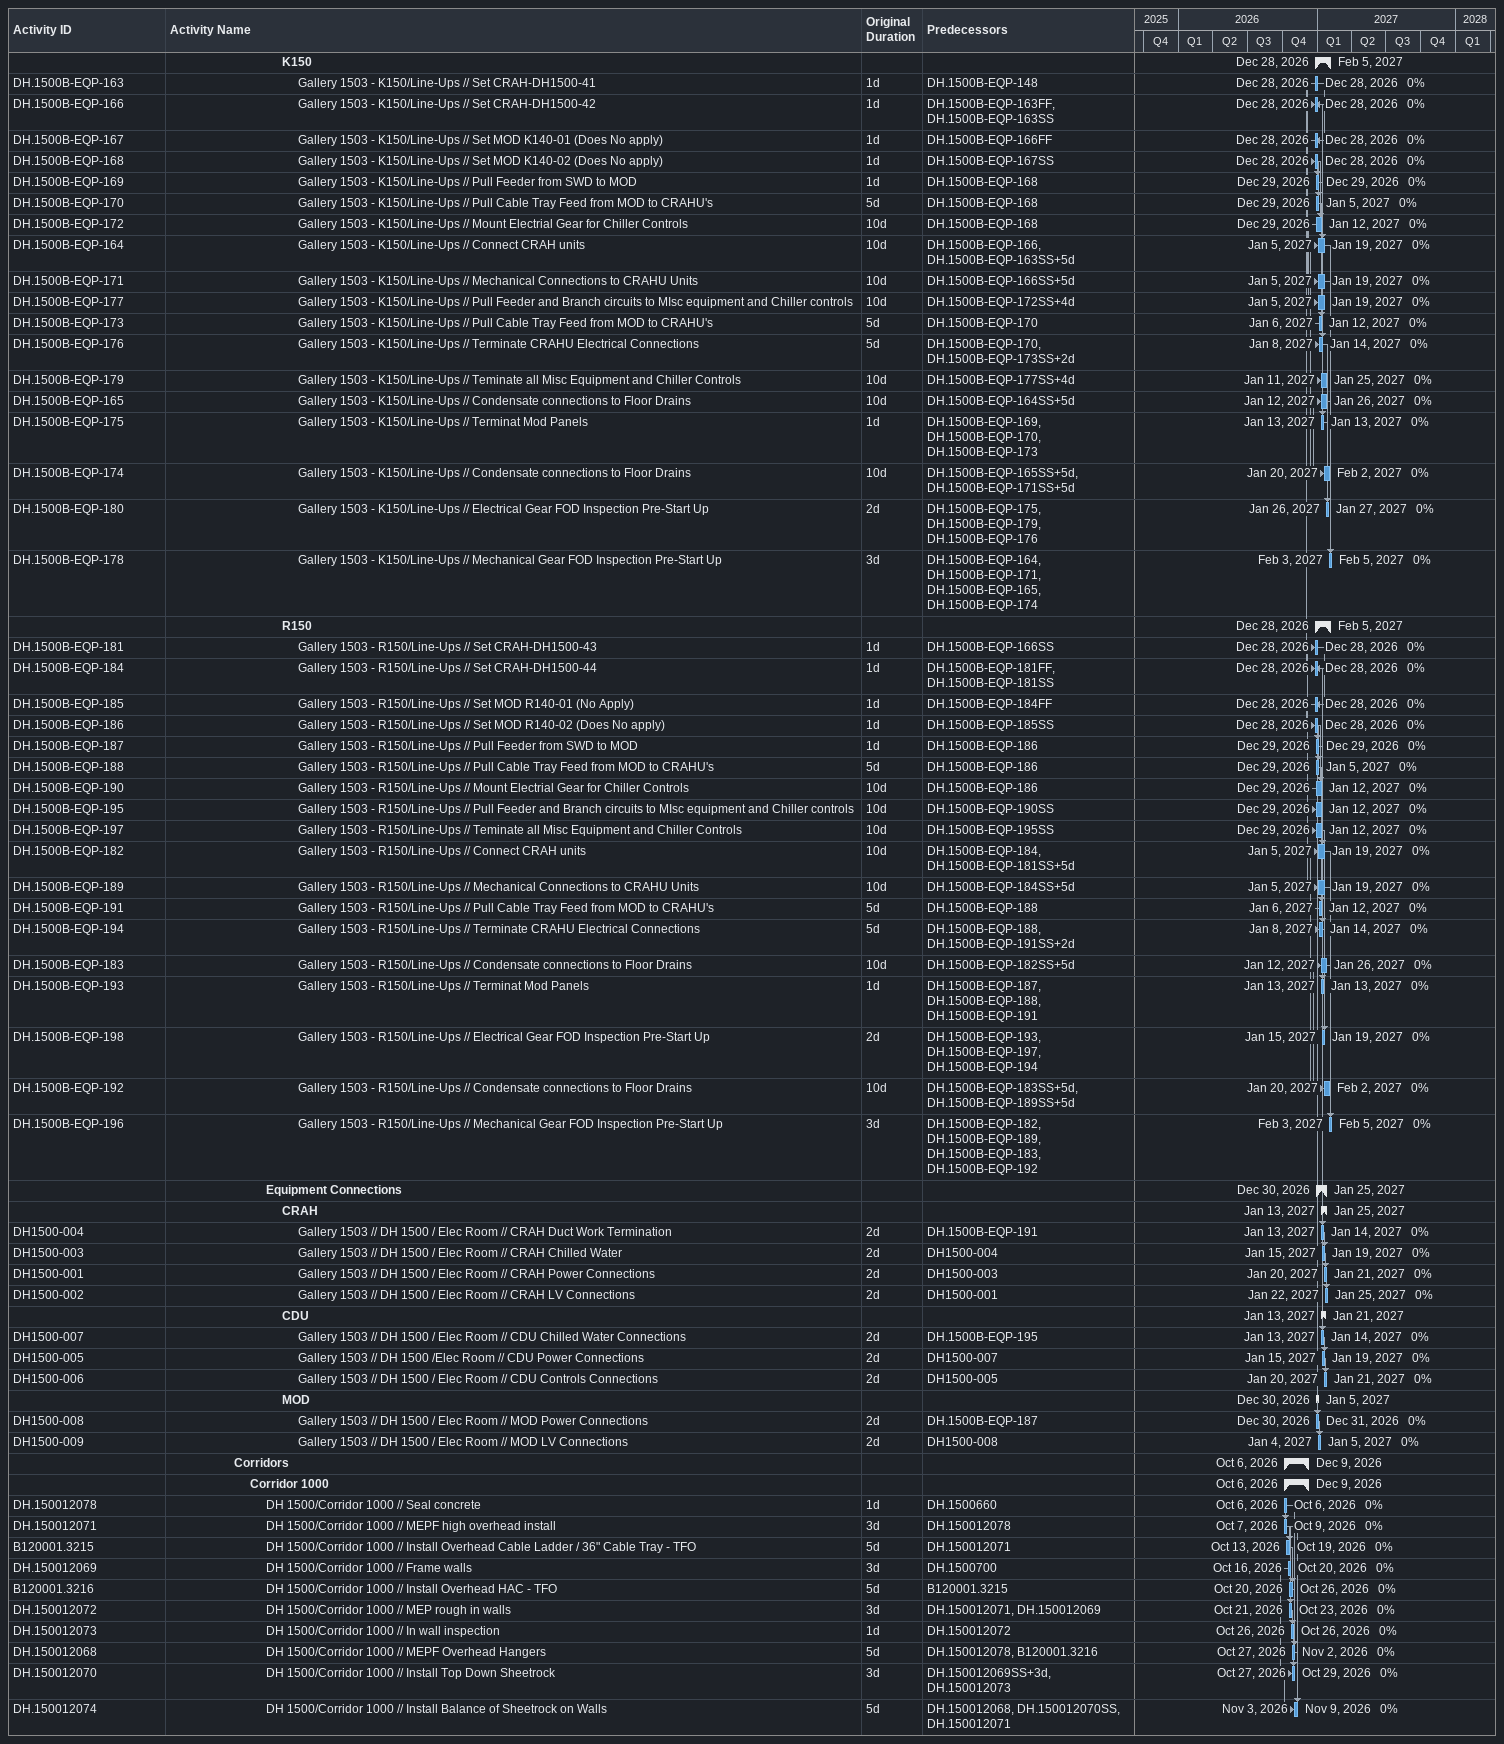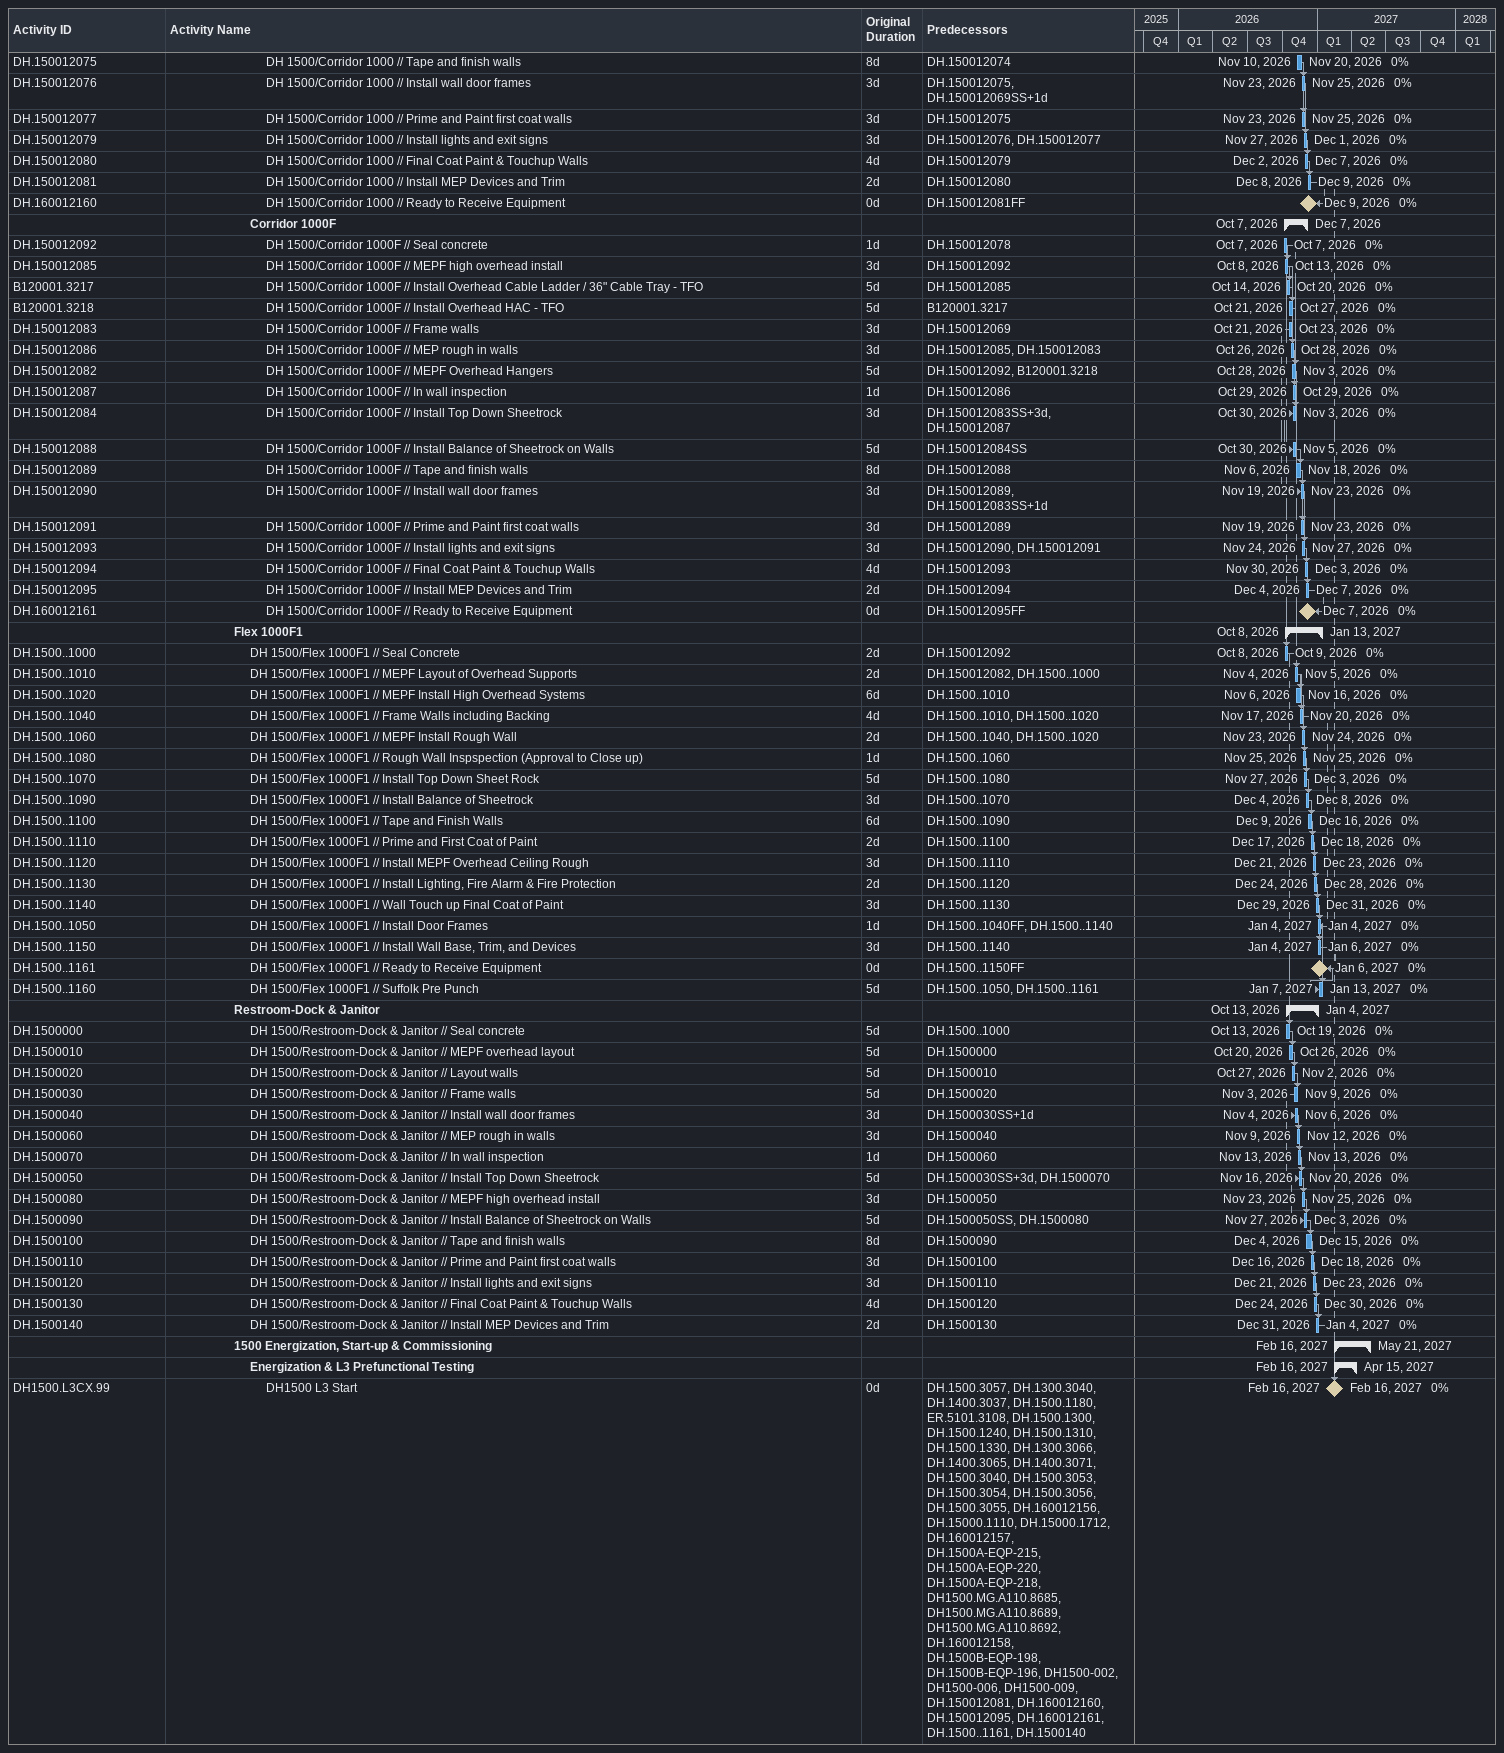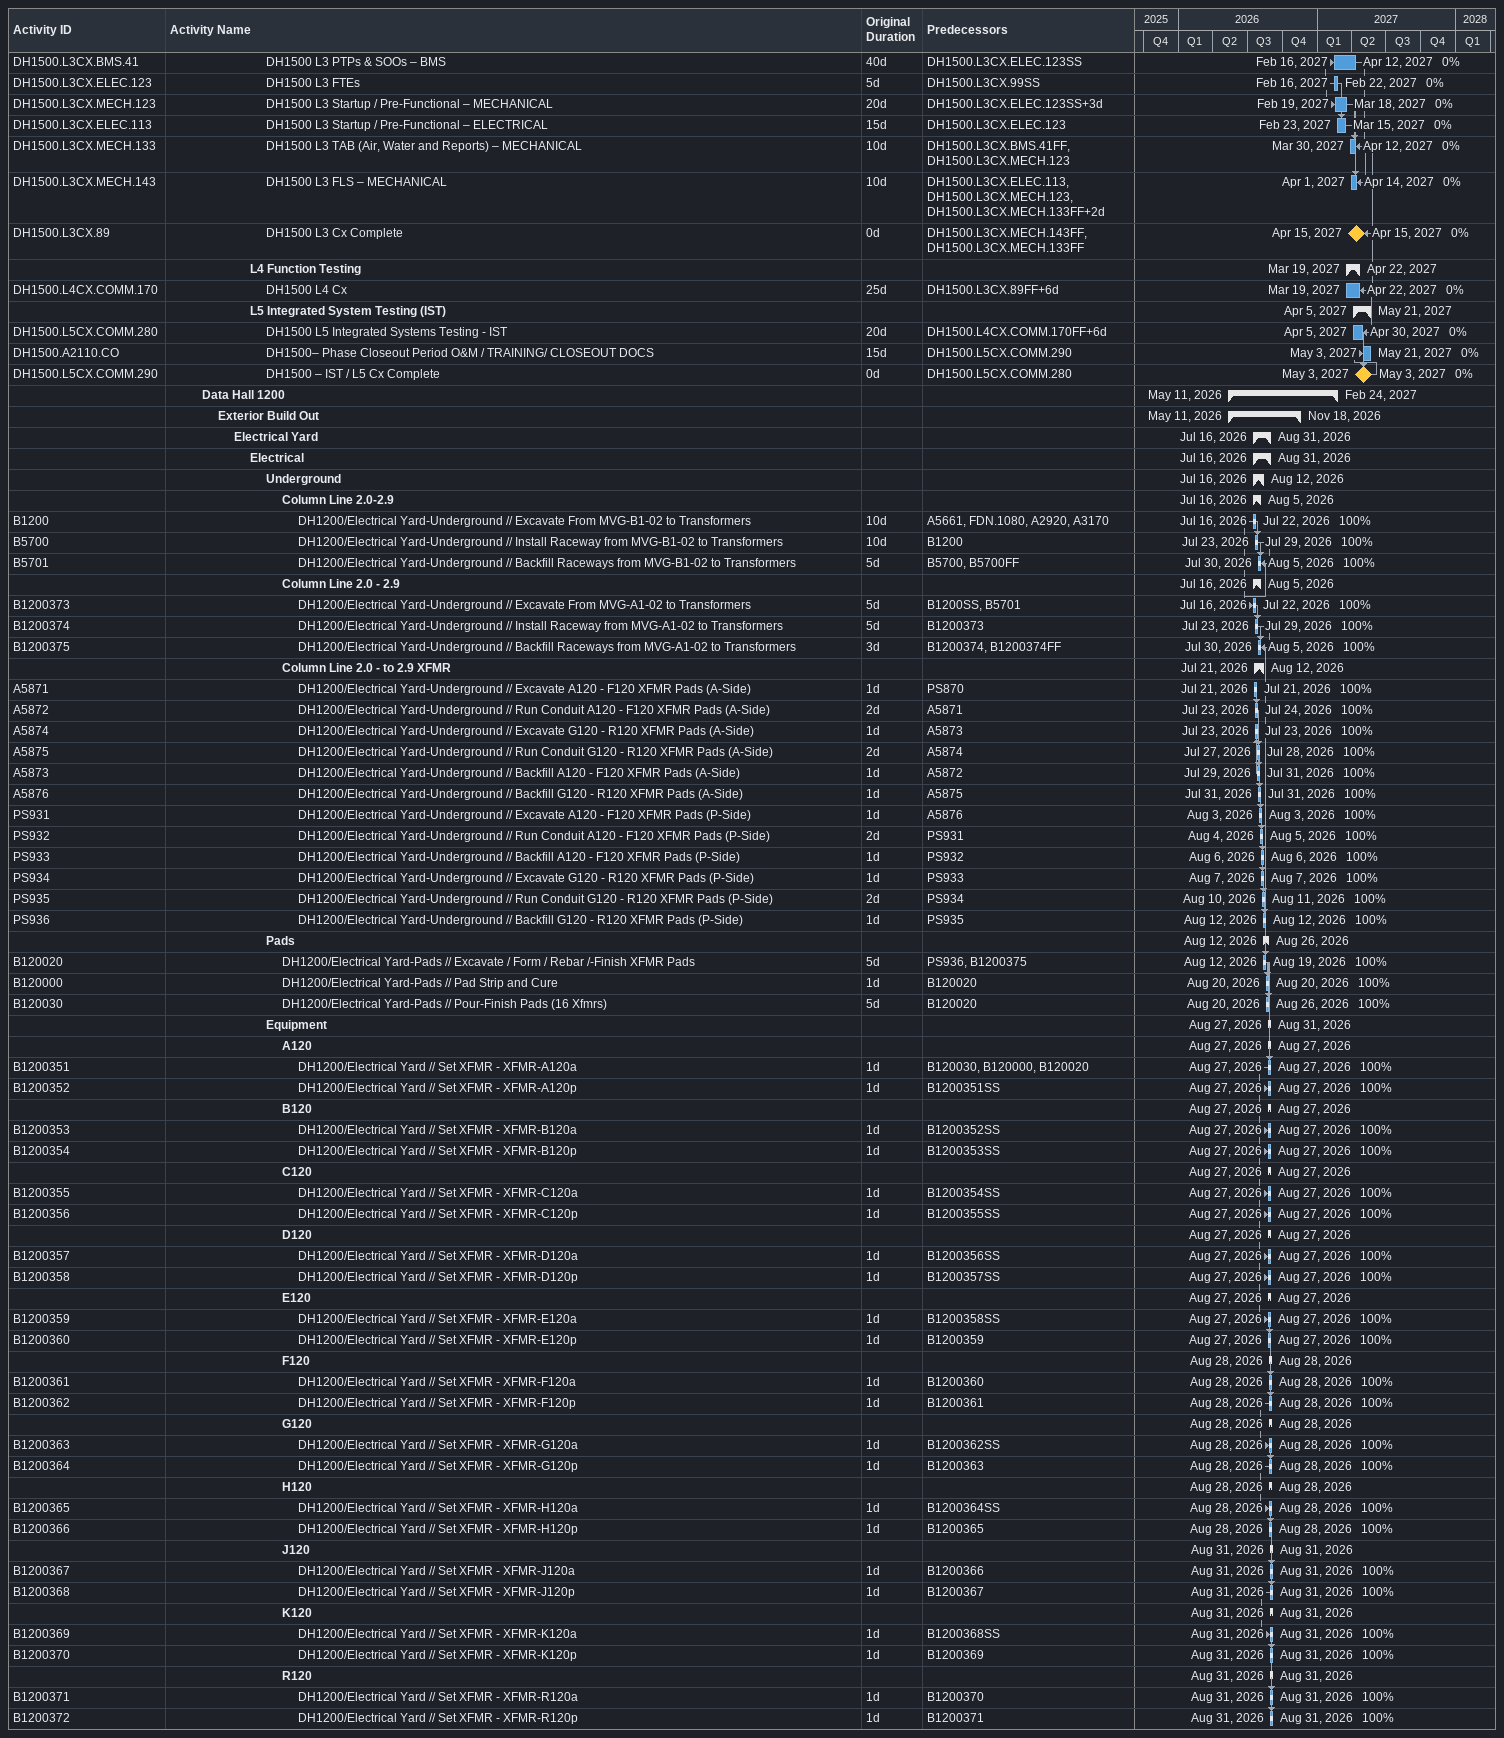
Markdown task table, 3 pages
| ID | Level | Task | Original duration | Start | Finish | Predecessors | % complete |
|---|---|---|---|---|---|---|---|
|  | 8 | **K150** |  | 2026-12-28 | 2027-02-05 |  |  |
| DH.1500B-EQP-163 | 9 | Gallery 1503 - K150/Line-Ups // Set CRAH-DH1500-41 | 1d | 2026-12-28 | 2026-12-28 | DH.1500B-EQP-148 | 0 |
| DH.1500B-EQP-166 | 9 | Gallery 1503 - K150/Line-Ups // Set CRAH-DH1500-42 | 1d | 2026-12-28 | 2026-12-28 | DH.1500B-EQP-163FF, DH.1500B-EQP-163SS | 0 |
| DH.1500B-EQP-167 | 9 | Gallery 1503 - K150/Line-Ups // Set MOD K140-01 (Does No apply) | 1d | 2026-12-28 | 2026-12-28 | DH.1500B-EQP-166FF | 0 |
| DH.1500B-EQP-168 | 9 | Gallery 1503 - K150/Line-Ups // Set MOD K140-02 (Does No apply) | 1d | 2026-12-28 | 2026-12-28 | DH.1500B-EQP-167SS | 0 |
| DH.1500B-EQP-169 | 9 | Gallery 1503 - K150/Line-Ups // Pull Feeder from SWD to MOD | 1d | 2026-12-29 | 2026-12-29 | DH.1500B-EQP-168 | 0 |
| DH.1500B-EQP-170 | 9 | Gallery 1503 - K150/Line-Ups // Pull Cable Tray Feed from MOD to CRAHU's | 5d | 2026-12-29 | 2027-01-05 | DH.1500B-EQP-168 | 0 |
| DH.1500B-EQP-172 | 9 | Gallery 1503 - K150/Line-Ups // Mount Electrial Gear for Chiller Controls | 10d | 2026-12-29 | 2027-01-12 | DH.1500B-EQP-168 | 0 |
| DH.1500B-EQP-164 | 9 | Gallery 1503 - K150/Line-Ups // Connect CRAH units | 10d | 2027-01-05 | 2027-01-19 | DH.1500B-EQP-166, DH.1500B-EQP-163SS+5d | 0 |
| DH.1500B-EQP-171 | 9 | Gallery 1503 - K150/Line-Ups // Mechanical Connections to CRAHU Units | 10d | 2027-01-05 | 2027-01-19 | DH.1500B-EQP-166SS+5d | 0 |
| DH.1500B-EQP-177 | 9 | Gallery 1503 - K150/Line-Ups // Pull Feeder and Branch circuits to MIsc equipment and Chiller controls | 10d | 2027-01-05 | 2027-01-19 | DH.1500B-EQP-172SS+4d | 0 |
| DH.1500B-EQP-173 | 9 | Gallery 1503 - K150/Line-Ups // Pull Cable Tray Feed from MOD to CRAHU's | 5d | 2027-01-06 | 2027-01-12 | DH.1500B-EQP-170 | 0 |
| DH.1500B-EQP-176 | 9 | Gallery 1503 - K150/Line-Ups // Terminate CRAHU Electrical Connections | 5d | 2027-01-08 | 2027-01-14 | DH.1500B-EQP-170, DH.1500B-EQP-173SS+2d | 0 |
| DH.1500B-EQP-179 | 9 | Gallery 1503 - K150/Line-Ups // Teminate all Misc Equipment and Chiller Controls | 10d | 2027-01-11 | 2027-01-25 | DH.1500B-EQP-177SS+4d | 0 |
| DH.1500B-EQP-165 | 9 | Gallery 1503 - K150/Line-Ups // Condensate connections to Floor Drains | 10d | 2027-01-12 | 2027-01-26 | DH.1500B-EQP-164SS+5d | 0 |
| DH.1500B-EQP-175 | 9 | Gallery 1503 - K150/Line-Ups // Terminat Mod Panels | 1d | 2027-01-13 | 2027-01-13 | DH.1500B-EQP-169, DH.1500B-EQP-170, DH.1500B-EQP-173 | 0 |
| DH.1500B-EQP-174 | 9 | Gallery 1503 - K150/Line-Ups // Condensate connections to Floor Drains | 10d | 2027-01-20 | 2027-02-02 | DH.1500B-EQP-165SS+5d, DH.1500B-EQP-171SS+5d | 0 |
| DH.1500B-EQP-180 | 9 | Gallery 1503 - K150/Line-Ups // Electrical Gear FOD Inspection Pre-Start Up | 2d | 2027-01-26 | 2027-01-27 | DH.1500B-EQP-175, DH.1500B-EQP-179, DH.1500B-EQP-176 | 0 |
| DH.1500B-EQP-178 | 9 | Gallery 1503 - K150/Line-Ups // Mechanical Gear FOD Inspection Pre-Start Up | 3d | 2027-02-03 | 2027-02-05 | DH.1500B-EQP-164, DH.1500B-EQP-171, DH.1500B-EQP-165, DH.1500B-EQP-174 | 0 |
|  | 8 | **R150** |  | 2026-12-28 | 2027-02-05 |  |  |
| DH.1500B-EQP-181 | 9 | Gallery 1503 - R150/Line-Ups // Set CRAH-DH1500-43 | 1d | 2026-12-28 | 2026-12-28 | DH.1500B-EQP-166SS | 0 |
| DH.1500B-EQP-184 | 9 | Gallery 1503 - R150/Line-Ups // Set CRAH-DH1500-44 | 1d | 2026-12-28 | 2026-12-28 | DH.1500B-EQP-181FF, DH.1500B-EQP-181SS | 0 |
| DH.1500B-EQP-185 | 9 | Gallery 1503 - R150/Line-Ups // Set MOD R140-01 (No Apply) | 1d | 2026-12-28 | 2026-12-28 | DH.1500B-EQP-184FF | 0 |
| DH.1500B-EQP-186 | 9 | Gallery 1503 - R150/Line-Ups // Set MOD R140-02 (Does No apply) | 1d | 2026-12-28 | 2026-12-28 | DH.1500B-EQP-185SS | 0 |
| DH.1500B-EQP-187 | 9 | Gallery 1503 - R150/Line-Ups // Pull Feeder from SWD to MOD | 1d | 2026-12-29 | 2026-12-29 | DH.1500B-EQP-186 | 0 |
| DH.1500B-EQP-188 | 9 | Gallery 1503 - R150/Line-Ups // Pull Cable Tray Feed from MOD to CRAHU's | 5d | 2026-12-29 | 2027-01-05 | DH.1500B-EQP-186 | 0 |
| DH.1500B-EQP-190 | 9 | Gallery 1503 - R150/Line-Ups // Mount Electrial Gear for Chiller Controls | 10d | 2026-12-29 | 2027-01-12 | DH.1500B-EQP-186 | 0 |
| DH.1500B-EQP-195 | 9 | Gallery 1503 - R150/Line-Ups // Pull Feeder and Branch circuits to MIsc equipment and Chiller controls | 10d | 2026-12-29 | 2027-01-12 | DH.1500B-EQP-190SS | 0 |
| DH.1500B-EQP-197 | 9 | Gallery 1503 - R150/Line-Ups // Teminate all Misc Equipment and Chiller Controls | 10d | 2026-12-29 | 2027-01-12 | DH.1500B-EQP-195SS | 0 |
| DH.1500B-EQP-182 | 9 | Gallery 1503 - R150/Line-Ups // Connect CRAH units | 10d | 2027-01-05 | 2027-01-19 | DH.1500B-EQP-184, DH.1500B-EQP-181SS+5d | 0 |
| DH.1500B-EQP-189 | 9 | Gallery 1503 - R150/Line-Ups // Mechanical Connections to CRAHU Units | 10d | 2027-01-05 | 2027-01-19 | DH.1500B-EQP-184SS+5d | 0 |
| DH.1500B-EQP-191 | 9 | Gallery 1503 - R150/Line-Ups // Pull Cable Tray Feed from MOD to CRAHU's | 5d | 2027-01-06 | 2027-01-12 | DH.1500B-EQP-188 | 0 |
| DH.1500B-EQP-194 | 9 | Gallery 1503 - R150/Line-Ups // Terminate CRAHU Electrical Connections | 5d | 2027-01-08 | 2027-01-14 | DH.1500B-EQP-188, DH.1500B-EQP-191SS+2d | 0 |
| DH.1500B-EQP-183 | 9 | Gallery 1503 - R150/Line-Ups // Condensate connections to Floor Drains | 10d | 2027-01-12 | 2027-01-26 | DH.1500B-EQP-182SS+5d | 0 |
| DH.1500B-EQP-193 | 9 | Gallery 1503 - R150/Line-Ups // Terminat Mod Panels | 1d | 2027-01-13 | 2027-01-13 | DH.1500B-EQP-187, DH.1500B-EQP-188, DH.1500B-EQP-191 | 0 |
| DH.1500B-EQP-198 | 9 | Gallery 1503 - R150/Line-Ups // Electrical Gear FOD Inspection Pre-Start Up | 2d | 2027-01-15 | 2027-01-19 | DH.1500B-EQP-193, DH.1500B-EQP-197, DH.1500B-EQP-194 | 0 |
| DH.1500B-EQP-192 | 9 | Gallery 1503 - R150/Line-Ups // Condensate connections to Floor Drains | 10d | 2027-01-20 | 2027-02-02 | DH.1500B-EQP-183SS+5d, DH.1500B-EQP-189SS+5d | 0 |
| DH.1500B-EQP-196 | 9 | Gallery 1503 - R150/Line-Ups // Mechanical Gear FOD Inspection Pre-Start Up | 3d | 2027-02-03 | 2027-02-05 | DH.1500B-EQP-182, DH.1500B-EQP-189, DH.1500B-EQP-183, DH.1500B-EQP-192 | 0 |
|  | 7 | **Equipment Connections** |  | 2026-12-30 | 2027-01-25 |  |  |
|  | 8 | **CRAH** |  | 2027-01-13 | 2027-01-25 |  |  |
| DH1500-004 | 9 | Gallery 1503 // DH 1500 / Elec Room // CRAH Duct Work Termination | 2d | 2027-01-13 | 2027-01-14 | DH.1500B-EQP-191 | 0 |
| DH1500-003 | 9 | Gallery 1503 // DH 1500 / Elec Room // CRAH Chilled Water | 2d | 2027-01-15 | 2027-01-19 | DH1500-004 | 0 |
| DH1500-001 | 9 | Gallery 1503 // DH 1500 / Elec Room // CRAH Power Connections | 2d | 2027-01-20 | 2027-01-21 | DH1500-003 | 0 |
| DH1500-002 | 9 | Gallery 1503 // DH 1500 / Elec Room // CRAH LV Connections | 2d | 2027-01-22 | 2027-01-25 | DH1500-001 | 0 |
|  | 8 | **CDU** |  | 2027-01-13 | 2027-01-21 |  |  |
| DH1500-007 | 9 | Gallery 1503 // DH 1500 / Elec Room // CDU Chilled Water Connections | 2d | 2027-01-13 | 2027-01-14 | DH.1500B-EQP-195 | 0 |
| DH1500-005 | 9 | Gallery 1503 // DH 1500 /Elec Room // CDU Power Connections | 2d | 2027-01-15 | 2027-01-19 | DH1500-007 | 0 |
| DH1500-006 | 9 | Gallery 1503 // DH 1500 / Elec Room // CDU Controls Connections | 2d | 2027-01-20 | 2027-01-21 | DH1500-005 | 0 |
|  | 8 | **MOD** |  | 2026-12-30 | 2027-01-05 |  |  |
| DH1500-008 | 9 | Gallery 1503 // DH 1500 / Elec Room // MOD Power Connections | 2d | 2026-12-30 | 2026-12-31 | DH.1500B-EQP-187 | 0 |
| DH1500-009 | 9 | Gallery 1503 // DH 1500 / Elec Room // MOD LV Connections | 2d | 2027-01-04 | 2027-01-05 | DH1500-008 | 0 |
|  | 5 | **Corridors** |  | 2026-10-06 | 2026-12-09 |  |  |
|  | 6 | **Corridor 1000** |  | 2026-10-06 | 2026-12-09 |  |  |
| DH.150012078 | 7 | DH 1500/Corridor 1000 // Seal concrete | 1d | 2026-10-06 | 2026-10-06 | DH.1500660 | 0 |
| DH.150012071 | 7 | DH 1500/Corridor 1000 // MEPF high overhead install | 3d | 2026-10-07 | 2026-10-09 | DH.150012078 | 0 |
| B120001.3215 | 7 | DH 1500/Corridor 1000 // Install Overhead Cable Ladder / 36" Cable Tray - TFO | 5d | 2026-10-13 | 2026-10-19 | DH.150012071 | 0 |
| DH.150012069 | 7 | DH 1500/Corridor 1000 // Frame walls | 3d | 2026-10-16 | 2026-10-20 | DH.1500700 | 0 |
| B120001.3216 | 7 | DH 1500/Corridor 1000 // Install Overhead HAC - TFO | 5d | 2026-10-20 | 2026-10-26 | B120001.3215 | 0 |
| DH.150012072 | 7 | DH 1500/Corridor 1000 // MEP rough in walls | 3d | 2026-10-21 | 2026-10-23 | DH.150012071, DH.150012069 | 0 |
| DH.150012073 | 7 | DH 1500/Corridor 1000 // In wall inspection | 1d | 2026-10-26 | 2026-10-26 | DH.150012072 | 0 |
| DH.150012068 | 7 | DH 1500/Corridor 1000 // MEPF Overhead Hangers | 5d | 2026-10-27 | 2026-11-02 | DH.150012078, B120001.3216 | 0 |
| DH.150012070 | 7 | DH 1500/Corridor 1000 // Install Top Down Sheetrock | 3d | 2026-10-27 | 2026-10-29 | DH.150012069SS+3d, DH.150012073 | 0 |
| DH.150012074 | 7 | DH 1500/Corridor 1000 // Install Balance of Sheetrock on Walls | 5d | 2026-11-03 | 2026-11-09 | DH.150012068, DH.150012070SS, DH.150012071 | 0 |
| DH.150012075 | 7 | DH 1500/Corridor 1000 // Tape and finish walls | 8d | 2026-11-10 | 2026-11-20 | DH.150012074 | 0 |
| DH.150012076 | 7 | DH 1500/Corridor 1000 // Install wall door frames | 3d | 2026-11-23 | 2026-11-25 | DH.150012075, DH.150012069SS+1d | 0 |
| DH.150012077 | 7 | DH 1500/Corridor 1000 // Prime and Paint first coat walls | 3d | 2026-11-23 | 2026-11-25 | DH.150012075 | 0 |
| DH.150012079 | 7 | DH 1500/Corridor 1000 // Install lights and exit signs | 3d | 2026-11-27 | 2026-12-01 | DH.150012076, DH.150012077 | 0 |
| DH.150012080 | 7 | DH 1500/Corridor 1000 // Final Coat Paint & Touchup Walls | 4d | 2026-12-02 | 2026-12-07 | DH.150012079 | 0 |
| DH.150012081 | 7 | DH 1500/Corridor 1000 // Install MEP Devices and Trim | 2d | 2026-12-08 | 2026-12-09 | DH.150012080 | 0 |
| DH.160012160 | 7 | DH 1500/Corridor 1000 // Ready to Receive Equipment | 0d | 2026-12-09 | 2026-12-09 | DH.150012081FF | 0 |
|  | 6 | **Corridor 1000F** |  | 2026-10-07 | 2026-12-07 |  |  |
| DH.150012092 | 7 | DH 1500/Corridor 1000F // Seal concrete | 1d | 2026-10-07 | 2026-10-07 | DH.150012078 | 0 |
| DH.150012085 | 7 | DH 1500/Corridor 1000F // MEPF high overhead install | 3d | 2026-10-08 | 2026-10-13 | DH.150012092 | 0 |
| B120001.3217 | 7 | DH 1500/Corridor 1000F // Install Overhead Cable Ladder / 36" Cable Tray - TFO | 5d | 2026-10-14 | 2026-10-20 | DH.150012085 | 0 |
| B120001.3218 | 7 | DH 1500/Corridor 1000F // Install Overhead HAC - TFO | 5d | 2026-10-21 | 2026-10-27 | B120001.3217 | 0 |
| DH.150012083 | 7 | DH 1500/Corridor 1000F // Frame walls | 3d | 2026-10-21 | 2026-10-23 | DH.150012069 | 0 |
| DH.150012086 | 7 | DH 1500/Corridor 1000F // MEP rough in walls | 3d | 2026-10-26 | 2026-10-28 | DH.150012085, DH.150012083 | 0 |
| DH.150012082 | 7 | DH 1500/Corridor 1000F // MEPF Overhead Hangers | 5d | 2026-10-28 | 2026-11-03 | DH.150012092, B120001.3218 | 0 |
| DH.150012087 | 7 | DH 1500/Corridor 1000F // In wall inspection | 1d | 2026-10-29 | 2026-10-29 | DH.150012086 | 0 |
| DH.150012084 | 7 | DH 1500/Corridor 1000F // Install Top Down Sheetrock | 3d | 2026-10-30 | 2026-11-03 | DH.150012083SS+3d, DH.150012087 | 0 |
| DH.150012088 | 7 | DH 1500/Corridor 1000F // Install Balance of Sheetrock on Walls | 5d | 2026-10-30 | 2026-11-05 | DH.150012084SS | 0 |
| DH.150012089 | 7 | DH 1500/Corridor 1000F // Tape and finish walls | 8d | 2026-11-06 | 2026-11-18 | DH.150012088 | 0 |
| DH.150012090 | 7 | DH 1500/Corridor 1000F // Install wall door frames | 3d | 2026-11-19 | 2026-11-23 | DH.150012089, DH.150012083SS+1d | 0 |
| DH.150012091 | 7 | DH 1500/Corridor 1000F // Prime and Paint first coat walls | 3d | 2026-11-19 | 2026-11-23 | DH.150012089 | 0 |
| DH.150012093 | 7 | DH 1500/Corridor 1000F // Install lights and exit signs | 3d | 2026-11-24 | 2026-11-27 | DH.150012090, DH.150012091 | 0 |
| DH.150012094 | 7 | DH 1500/Corridor 1000F // Final Coat Paint & Touchup Walls | 4d | 2026-11-30 | 2026-12-03 | DH.150012093 | 0 |
| DH.150012095 | 7 | DH 1500/Corridor 1000F // Install MEP Devices and Trim | 2d | 2026-12-04 | 2026-12-07 | DH.150012094 | 0 |
| DH.160012161 | 7 | DH 1500/Corridor 1000F // Ready to Receive Equipment | 0d | 2026-12-07 | 2026-12-07 | DH.150012095FF | 0 |
|  | 5 | **Flex 1000F1** |  | 2026-10-08 | 2027-01-13 |  |  |
| DH.1500..1000 | 6 | DH 1500/Flex 1000F1 // Seal Concrete | 2d | 2026-10-08 | 2026-10-09 | DH.150012092 | 0 |
| DH.1500..1010 | 6 | DH 1500/Flex 1000F1 // MEPF Layout of Overhead Supports | 2d | 2026-11-04 | 2026-11-05 | DH.150012082, DH.1500..1000 | 0 |
| DH.1500..1020 | 6 | DH 1500/Flex 1000F1 // MEPF Install High Overhead Systems | 6d | 2026-11-06 | 2026-11-16 | DH.1500..1010 | 0 |
| DH.1500..1040 | 6 | DH 1500/Flex 1000F1 // Frame Walls including Backing | 4d | 2026-11-17 | 2026-11-20 | DH.1500..1010, DH.1500..1020 | 0 |
| DH.1500..1060 | 6 | DH 1500/Flex 1000F1 // MEPF Install Rough Wall | 2d | 2026-11-23 | 2026-11-24 | DH.1500..1040, DH.1500..1020 | 0 |
| DH.1500..1080 | 6 | DH 1500/Flex 1000F1 // Rough Wall Inspspection (Approval to Close up) | 1d | 2026-11-25 | 2026-11-25 | DH.1500..1060 | 0 |
| DH.1500..1070 | 6 | DH 1500/Flex 1000F1 // Install Top Down Sheet Rock | 5d | 2026-11-27 | 2026-12-03 | DH.1500..1080 | 0 |
| DH.1500..1090 | 6 | DH 1500/Flex 1000F1 // Install Balance of Sheetrock | 3d | 2026-12-04 | 2026-12-08 | DH.1500..1070 | 0 |
| DH.1500..1100 | 6 | DH 1500/Flex 1000F1 // Tape and Finish Walls | 6d | 2026-12-09 | 2026-12-16 | DH.1500..1090 | 0 |
| DH.1500..1110 | 6 | DH 1500/Flex 1000F1 // Prime and First Coat of Paint | 2d | 2026-12-17 | 2026-12-18 | DH.1500..1100 | 0 |
| DH.1500..1120 | 6 | DH 1500/Flex 1000F1 // Install MEPF Overhead Ceiling Rough | 3d | 2026-12-21 | 2026-12-23 | DH.1500..1110 | 0 |
| DH.1500..1130 | 6 | DH 1500/Flex 1000F1 // Install Lighting, Fire Alarm & Fire Protection | 2d | 2026-12-24 | 2026-12-28 | DH.1500..1120 | 0 |
| DH.1500..1140 | 6 | DH 1500/Flex 1000F1 // Wall Touch up Final Coat of Paint | 3d | 2026-12-29 | 2026-12-31 | DH.1500..1130 | 0 |
| DH.1500..1050 | 6 | DH 1500/Flex 1000F1 // Install Door Frames | 1d | 2027-01-04 | 2027-01-04 | DH.1500..1040FF, DH.1500..1140 | 0 |
| DH.1500..1150 | 6 | DH 1500/Flex 1000F1 // Install Wall Base, Trim, and Devices | 3d | 2027-01-04 | 2027-01-06 | DH.1500..1140 | 0 |
| DH.1500..1161 | 6 | DH 1500/Flex 1000F1 // Ready to Receive Equipment | 0d | 2027-01-06 | 2027-01-06 | DH.1500..1150FF | 0 |
| DH.1500..1160 | 6 | DH 1500/Flex 1000F1 // Suffolk Pre Punch | 5d | 2027-01-07 | 2027-01-13 | DH.1500..1050, DH.1500..1161 | 0 |
|  | 5 | **Restroom-Dock & Janitor** |  | 2026-10-13 | 2027-01-04 |  |  |
| DH.1500000 | 6 | DH 1500/Restroom-Dock & Janitor // Seal concrete | 5d | 2026-10-13 | 2026-10-19 | DH.1500..1000 | 0 |
| DH.1500010 | 6 | DH 1500/Restroom-Dock & Janitor // MEPF overhead layout | 5d | 2026-10-20 | 2026-10-26 | DH.1500000 | 0 |
| DH.1500020 | 6 | DH 1500/Restroom-Dock & Janitor // Layout walls | 5d | 2026-10-27 | 2026-11-02 | DH.1500010 | 0 |
| DH.1500030 | 6 | DH 1500/Restroom-Dock & Janitor // Frame walls | 5d | 2026-11-03 | 2026-11-09 | DH.1500020 | 0 |
| DH.1500040 | 6 | DH 1500/Restroom-Dock & Janitor // Install wall door frames | 3d | 2026-11-04 | 2026-11-06 | DH.1500030SS+1d | 0 |
| DH.1500060 | 6 | DH 1500/Restroom-Dock & Janitor // MEP rough in walls | 3d | 2026-11-09 | 2026-11-12 | DH.1500040 | 0 |
| DH.1500070 | 6 | DH 1500/Restroom-Dock & Janitor // In wall inspection | 1d | 2026-11-13 | 2026-11-13 | DH.1500060 | 0 |
| DH.1500050 | 6 | DH 1500/Restroom-Dock & Janitor // Install Top Down Sheetrock | 5d | 2026-11-16 | 2026-11-20 | DH.1500030SS+3d, DH.1500070 | 0 |
| DH.1500080 | 6 | DH 1500/Restroom-Dock & Janitor // MEPF high overhead install | 3d | 2026-11-23 | 2026-11-25 | DH.1500050 | 0 |
| DH.1500090 | 6 | DH 1500/Restroom-Dock & Janitor // Install Balance of Sheetrock on Walls | 5d | 2026-11-27 | 2026-12-03 | DH.1500050SS, DH.1500080 | 0 |
| DH.1500100 | 6 | DH 1500/Restroom-Dock & Janitor // Tape and finish walls | 8d | 2026-12-04 | 2026-12-15 | DH.1500090 | 0 |
| DH.1500110 | 6 | DH 1500/Restroom-Dock & Janitor // Prime and Paint first coat walls | 3d | 2026-12-16 | 2026-12-18 | DH.1500100 | 0 |
| DH.1500120 | 6 | DH 1500/Restroom-Dock & Janitor // Install lights and exit signs | 3d | 2026-12-21 | 2026-12-23 | DH.1500110 | 0 |
| DH.1500130 | 6 | DH 1500/Restroom-Dock & Janitor // Final Coat Paint & Touchup Walls | 4d | 2026-12-24 | 2026-12-30 | DH.1500120 | 0 |
| DH.1500140 | 6 | DH 1500/Restroom-Dock & Janitor // Install MEP Devices and Trim | 2d | 2026-12-31 | 2027-01-04 | DH.1500130 | 0 |
|  | 5 | **1500 Energization, Start-up & Commissioning** |  | 2027-02-16 | 2027-05-21 |  |  |
|  | 6 | **Energization & L3 Prefunctional Testing** |  | 2027-02-16 | 2027-04-15 |  |  |
| DH1500.L3CX.99 | 7 | DH1500 L3 Start | 0d | 2027-02-16 | 2027-02-16 | DH.1500.3057, DH.1300.3040, DH.1400.3037, DH.1500.1180, ER.5101.3108, DH.1500.1300, DH.1500.1240, DH.1500.1310, DH.1500.1330, DH.1300.3066, DH.1400.3065, DH.1400.3071, DH.1500.3040, DH.1500.3053, DH.1500.3054, DH.1500.3056, DH.1500.3055, DH.160012156, DH.15000.1110, DH.15000.1712, DH.160012157, DH.1500A-EQP-215, DH.1500A-EQP-220, DH.1500A-EQP-218, DH1500.MG.A110.8685, DH1500.MG.A110.8689, DH1500.MG.A110.8692, DH.160012158, DH.1500B-EQP-198, DH.1500B-EQP-196, DH1500-002, DH1500-006, DH1500-009, DH.150012081, DH.160012160, DH.150012095, DH.160012161, DH.1500..1161, DH.1500140 | 0 |
| DH1500.L3CX.BMS.41 | 7 | DH1500 L3 PTPs & SOOs – BMS | 40d | 2027-02-16 | 2027-04-12 | DH1500.L3CX.ELEC.123SS | 0 |
| DH1500.L3CX.ELEC.123 | 7 | DH1500 L3 FTEs | 5d | 2027-02-16 | 2027-02-22 | DH1500.L3CX.99SS | 0 |
| DH1500.L3CX.MECH.123 | 7 | DH1500 L3 Startup / Pre-Functional – MECHANICAL | 20d | 2027-02-19 | 2027-03-18 | DH1500.L3CX.ELEC.123SS+3d | 0 |
| DH1500.L3CX.ELEC.113 | 7 | DH1500 L3 Startup / Pre-Functional – ELECTRICAL | 15d | 2027-02-23 | 2027-03-15 | DH1500.L3CX.ELEC.123 | 0 |
| DH1500.L3CX.MECH.133 | 7 | DH1500 L3 TAB (Air, Water and Reports) – MECHANICAL | 10d | 2027-03-30 | 2027-04-12 | DH1500.L3CX.BMS.41FF, DH1500.L3CX.MECH.123 | 0 |
| DH1500.L3CX.MECH.143 | 7 | DH1500 L3 FLS – MECHANICAL | 10d | 2027-04-01 | 2027-04-14 | DH1500.L3CX.ELEC.113, DH1500.L3CX.MECH.123, DH1500.L3CX.MECH.133FF+2d | 0 |
| DH1500.L3CX.89 | 7 | DH1500 L3 Cx Complete | 0d | 2027-04-15 | 2027-04-15 | DH1500.L3CX.MECH.143FF, DH1500.L3CX.MECH.133FF | 0 |
|  | 6 | **L4 Function Testing** |  | 2027-03-19 | 2027-04-22 |  |  |
| DH1500.L4CX.COMM.170 | 7 | DH1500 L4 Cx | 25d | 2027-03-19 | 2027-04-22 | DH1500.L3CX.89FF+6d | 0 |
|  | 6 | **L5 Integrated System Testing (IST)** |  | 2027-04-05 | 2027-05-21 |  |  |
| DH1500.L5CX.COMM.280 | 7 | DH1500 L5 Integrated Systems Testing - IST | 20d | 2027-04-05 | 2027-04-30 | DH1500.L4CX.COMM.170FF+6d | 0 |
| DH1500.A2110.CO | 7 | DH1500– Phase Closeout Period O&M / TRAINING/ CLOSEOUT DOCS | 15d | 2027-05-03 | 2027-05-21 | DH1500.L5CX.COMM.290 | 0 |
| DH1500.L5CX.COMM.290 | 7 | DH1500 – IST / L5 Cx Complete | 0d | 2027-05-03 | 2027-05-03 | DH1500.L5CX.COMM.280 | 0 |
|  | 3 | **Data Hall 1200** |  | 2026-05-11 | 2027-02-24 |  |  |
|  | 4 | **Exterior Build Out** |  | 2026-05-11 | 2026-11-18 |  |  |
|  | 5 | **Electrical Yard** |  | 2026-07-16 | 2026-08-31 |  |  |
|  | 6 | **Electrical** |  | 2026-07-16 | 2026-08-31 |  |  |
|  | 7 | **Underground** |  | 2026-07-16 | 2026-08-12 |  |  |
|  | 8 | **Column Line 2.0-2.9** |  | 2026-07-16 | 2026-08-05 |  |  |
| B1200 | 9 | DH1200/Electrical Yard-Underground // Excavate From MVG-B1-02 to Transformers | 10d | 2026-07-16 | 2026-07-22 | A5661, FDN.1080, A2920, A3170 | 100 |
| B5700 | 9 | DH1200/Electrical Yard-Underground // Install Raceway from MVG-B1-02 to Transformers | 10d | 2026-07-23 | 2026-07-29 | B1200 | 100 |
| B5701 | 9 | DH1200/Electrical Yard-Underground // Backfill Raceways from MVG-B1-02 to Transformers | 5d | 2026-07-30 | 2026-08-05 | B5700, B5700FF | 100 |
|  | 8 | **Column Line 2.0 - 2.9** |  | 2026-07-16 | 2026-08-05 |  |  |
| B1200373 | 9 | DH1200/Electrical Yard-Underground // Excavate From MVG-A1-02 to Transformers | 5d | 2026-07-16 | 2026-07-22 | B1200SS, B5701 | 100 |
| B1200374 | 9 | DH1200/Electrical Yard-Underground // Install Raceway from MVG-A1-02 to Transformers | 5d | 2026-07-23 | 2026-07-29 | B1200373 | 100 |
| B1200375 | 9 | DH1200/Electrical Yard-Underground // Backfill Raceways from MVG-A1-02 to Transformers | 3d | 2026-07-30 | 2026-08-05 | B1200374, B1200374FF | 100 |
|  | 8 | **Column Line 2.0 - to 2.9 XFMR** |  | 2026-07-21 | 2026-08-12 |  |  |
| A5871 | 9 | DH1200/Electrical Yard-Underground // Excavate A120 - F120 XFMR Pads (A-Side) | 1d | 2026-07-21 | 2026-07-21 | PS870 | 100 |
| A5872 | 9 | DH1200/Electrical Yard-Underground // Run Conduit A120 - F120 XFMR Pads (A-Side) | 2d | 2026-07-23 | 2026-07-24 | A5871 | 100 |
| A5874 | 9 | DH1200/Electrical Yard-Underground // Excavate G120 - R120 XFMR Pads (A-Side) | 1d | 2026-07-23 | 2026-07-23 | A5873 | 100 |
| A5875 | 9 | DH1200/Electrical Yard-Underground // Run Conduit G120 - R120 XFMR Pads (A-Side) | 2d | 2026-07-27 | 2026-07-28 | A5874 | 100 |
| A5873 | 9 | DH1200/Electrical Yard-Underground // Backfill A120 - F120 XFMR Pads (A-Side) | 1d | 2026-07-29 | 2026-07-31 | A5872 | 100 |
| A5876 | 9 | DH1200/Electrical Yard-Underground // Backfill G120 - R120 XFMR Pads (A-Side) | 1d | 2026-07-31 | 2026-07-31 | A5875 | 100 |
| PS931 | 9 | DH1200/Electrical Yard-Underground // Excavate A120 - F120 XFMR Pads (P-Side) | 1d | 2026-08-03 | 2026-08-03 | A5876 | 100 |
| PS932 | 9 | DH1200/Electrical Yard-Underground // Run Conduit A120 - F120 XFMR Pads (P-Side) | 2d | 2026-08-04 | 2026-08-05 | PS931 | 100 |
| PS933 | 9 | DH1200/Electrical Yard-Underground // Backfill A120 - F120 XFMR Pads (P-Side) | 1d | 2026-08-06 | 2026-08-06 | PS932 | 100 |
| PS934 | 9 | DH1200/Electrical Yard-Underground // Excavate G120 - R120 XFMR Pads (P-Side) | 1d | 2026-08-07 | 2026-08-07 | PS933 | 100 |
| PS935 | 9 | DH1200/Electrical Yard-Underground // Run Conduit G120 - R120 XFMR Pads (P-Side) | 2d | 2026-08-10 | 2026-08-11 | PS934 | 100 |
| PS936 | 9 | DH1200/Electrical Yard-Underground // Backfill G120 - R120 XFMR Pads (P-Side) | 1d | 2026-08-12 | 2026-08-12 | PS935 | 100 |
|  | 7 | **Pads** |  | 2026-08-12 | 2026-08-26 |  |  |
| B120020 | 8 | DH1200/Electrical Yard-Pads // Excavate / Form / Rebar /-Finish XFMR Pads | 5d | 2026-08-12 | 2026-08-19 | PS936, B1200375 | 100 |
| B120000 | 8 | DH1200/Electrical Yard-Pads // Pad Strip and Cure | 1d | 2026-08-20 | 2026-08-20 | B120020 | 100 |
| B120030 | 8 | DH1200/Electrical Yard-Pads // Pour-Finish Pads (16 Xfmrs) | 5d | 2026-08-20 | 2026-08-26 | B120020 | 100 |
|  | 7 | **Equipment** |  | 2026-08-27 | 2026-08-31 |  |  |
|  | 8 | **A120** |  | 2026-08-27 | 2026-08-27 |  |  |
| B1200351 | 9 | DH1200/Electrical Yard // Set XFMR - XFMR-A120a | 1d | 2026-08-27 | 2026-08-27 | B120030, B120000, B120020 | 100 |
| B1200352 | 9 | DH1200/Electrical Yard // Set XFMR - XFMR-A120p | 1d | 2026-08-27 | 2026-08-27 | B1200351SS | 100 |
|  | 8 | **B120** |  | 2026-08-27 | 2026-08-27 |  |  |
| B1200353 | 9 | DH1200/Electrical Yard // Set XFMR - XFMR-B120a | 1d | 2026-08-27 | 2026-08-27 | B1200352SS | 100 |
| B1200354 | 9 | DH1200/Electrical Yard // Set XFMR - XFMR-B120p | 1d | 2026-08-27 | 2026-08-27 | B1200353SS | 100 |
|  | 8 | **C120** |  | 2026-08-27 | 2026-08-27 |  |  |
| B1200355 | 9 | DH1200/Electrical Yard // Set XFMR - XFMR-C120a | 1d | 2026-08-27 | 2026-08-27 | B1200354SS | 100 |
| B1200356 | 9 | DH1200/Electrical Yard // Set XFMR - XFMR-C120p | 1d | 2026-08-27 | 2026-08-27 | B1200355SS | 100 |
|  | 8 | **D120** |  | 2026-08-27 | 2026-08-27 |  |  |
| B1200357 | 9 | DH1200/Electrical Yard // Set XFMR - XFMR-D120a | 1d | 2026-08-27 | 2026-08-27 | B1200356SS | 100 |
| B1200358 | 9 | DH1200/Electrical Yard // Set XFMR - XFMR-D120p | 1d | 2026-08-27 | 2026-08-27 | B1200357SS | 100 |
|  | 8 | **E120** |  | 2026-08-27 | 2026-08-27 |  |  |
| B1200359 | 9 | DH1200/Electrical Yard // Set XFMR - XFMR-E120a | 1d | 2026-08-27 | 2026-08-27 | B1200358SS | 100 |
| B1200360 | 9 | DH1200/Electrical Yard // Set XFMR - XFMR-E120p | 1d | 2026-08-27 | 2026-08-27 | B1200359 | 100 |
|  | 8 | **F120** |  | 2026-08-28 | 2026-08-28 |  |  |
| B1200361 | 9 | DH1200/Electrical Yard // Set XFMR - XFMR-F120a | 1d | 2026-08-28 | 2026-08-28 | B1200360 | 100 |
| B1200362 | 9 | DH1200/Electrical Yard // Set XFMR - XFMR-F120p | 1d | 2026-08-28 | 2026-08-28 | B1200361 | 100 |
|  | 8 | **G120** |  | 2026-08-28 | 2026-08-28 |  |  |
| B1200363 | 9 | DH1200/Electrical Yard // Set XFMR - XFMR-G120a | 1d | 2026-08-28 | 2026-08-28 | B1200362SS | 100 |
| B1200364 | 9 | DH1200/Electrical Yard // Set XFMR - XFMR-G120p | 1d | 2026-08-28 | 2026-08-28 | B1200363 | 100 |
|  | 8 | **H120** |  | 2026-08-28 | 2026-08-28 |  |  |
| B1200365 | 9 | DH1200/Electrical Yard // Set XFMR - XFMR-H120a | 1d | 2026-08-28 | 2026-08-28 | B1200364SS | 100 |
| B1200366 | 9 | DH1200/Electrical Yard // Set XFMR - XFMR-H120p | 1d | 2026-08-28 | 2026-08-28 | B1200365 | 100 |
|  | 8 | **J120** |  | 2026-08-31 | 2026-08-31 |  |  |
| B1200367 | 9 | DH1200/Electrical Yard // Set XFMR - XFMR-J120a | 1d | 2026-08-31 | 2026-08-31 | B1200366 | 100 |
| B1200368 | 9 | DH1200/Electrical Yard // Set XFMR - XFMR-J120p | 1d | 2026-08-31 | 2026-08-31 | B1200367 | 100 |
|  | 8 | **K120** |  | 2026-08-31 | 2026-08-31 |  |  |
| B1200369 | 9 | DH1200/Electrical Yard // Set XFMR - XFMR-K120a | 1d | 2026-08-31 | 2026-08-31 | B1200368SS | 100 |
| B1200370 | 9 | DH1200/Electrical Yard // Set XFMR - XFMR-K120p | 1d | 2026-08-31 | 2026-08-31 | B1200369 | 100 |
|  | 8 | **R120** |  | 2026-08-31 | 2026-08-31 |  |  |
| B1200371 | 9 | DH1200/Electrical Yard // Set XFMR - XFMR-R120a | 1d | 2026-08-31 | 2026-08-31 | B1200370 | 100 |
| B1200372 | 9 | DH1200/Electrical Yard // Set XFMR - XFMR-R120p | 1d | 2026-08-31 | 2026-08-31 | B1200371 | 100 |
